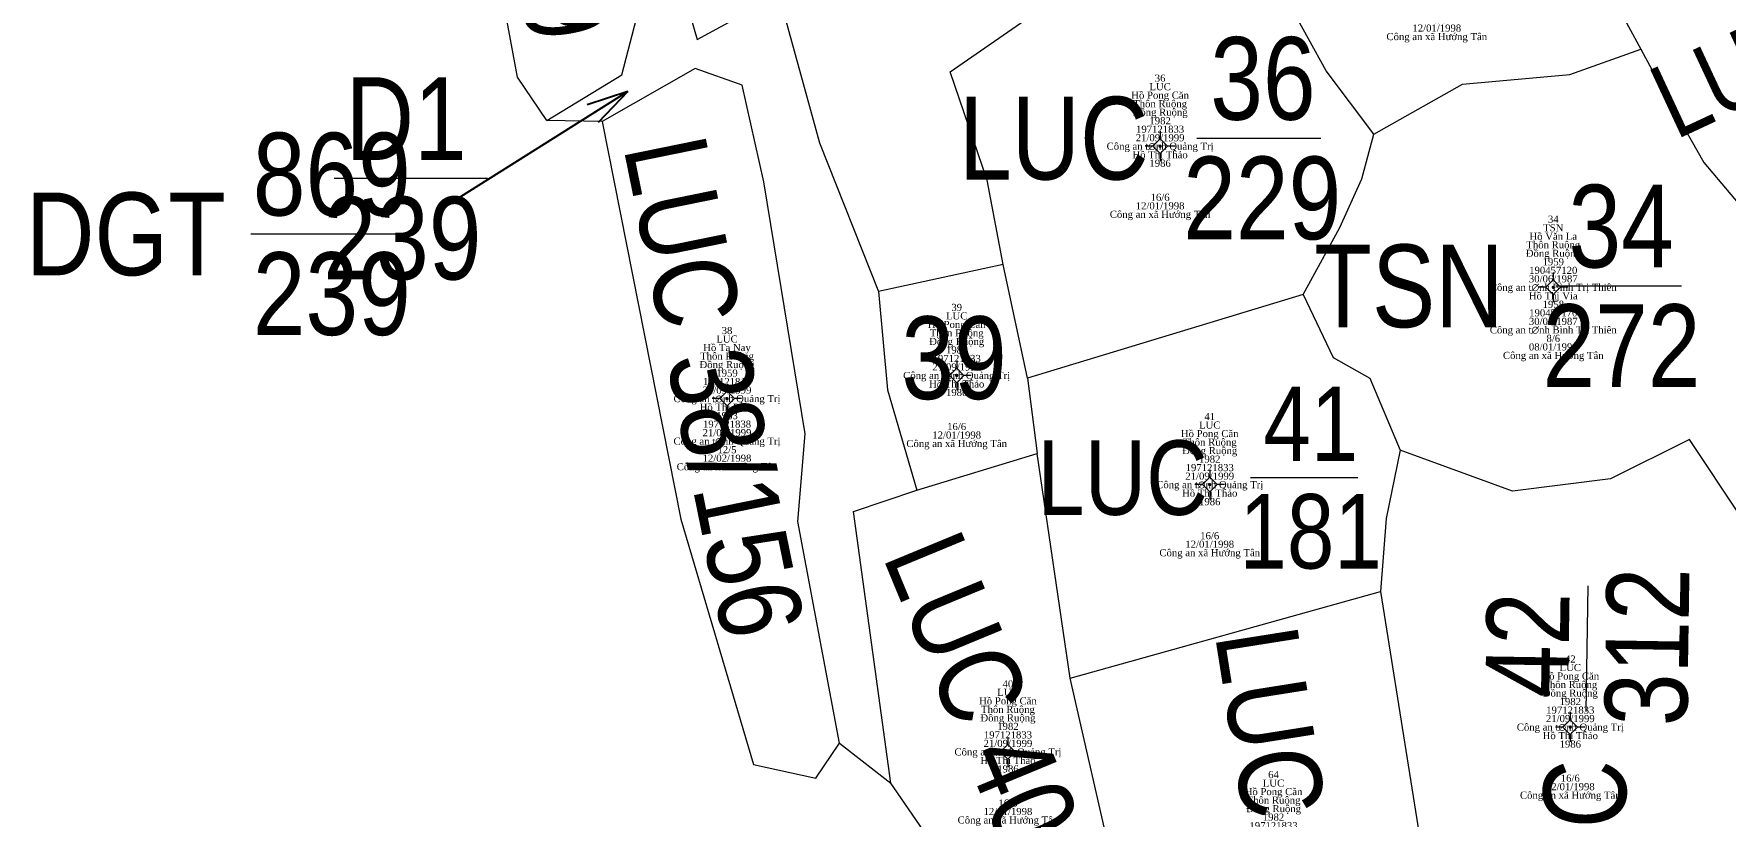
# Model space of a CAD drawing. Header units: metres. Extents: x 545779 to 547235, y 1841259 to 1843294.
# Drawn here: x 546143.7 to 546215.3, y 1842828.7 to 1842861.8 of the extents above; entities that cross this region are included whole.
import ezdxf
from ezdxf.enums import TextEntityAlignment as Align

# ---------------------------------------------------------------- set-up
doc = ezdxf.new("R2010")
doc.units = ezdxf.units.M
doc.header["$MEASUREMENT"] = 0
for name, color, linetype, lineweight in [('Level 10', 7, 'Continuous', 0), ('Level 11', 7, 'Continuous', 0), ('Level 13', 7, 'Continuous', 0), ('Level 14', 7, 'Continuous', 0), ('Level 15', 7, 'Continuous', 0), ('Level 23', 7, 'Continuous', 0), ('Level 31', 7, 'Continuous', 0)]:
    doc.layers.add(name, color=color, linetype=linetype, lineweight=lineweight)
doc.styles.add('Style-vnarialNarrowI', font='vnarialNarrowI.shx')
doc.styles.add('Style-Vntimei', font='Vntimei.shx')
doc.dimstyles.get("Standard").update_dxf_attribs({"dimtxt": 0.18, "dimasz": 0.18, "dimexe": 0.18, "dimexo": 0.0625, "dimgap": 0.09, "dimtad": 0, "dimtih": 1, "dimtoh": 1, "dimdec": 4, "dimzin": 0, "dimdsep": 46, "dimtxsty": 'Standard', "dimcen": 0.09, "dimadec": 0, "dimazin": 0, "dimtfac": 1, "dimtdec": 4, "dimtofl": 0, "dimtmove": 0, "dimatfit": 3, "dimfxl": 1, "dimtolj": 1, "dimtzin": 0, "dimarcsym": 0})

# ---------------------------------------------------------------- blocks, each defined once
blk = doc.blocks.new('N_THUA_24')
at = {"layer": 'Level 13', "color": 230, "linetype": 'Continuous', "lineweight": 0, "style": 'Style-vnarialNarrowI'}
blk.add_text('LUC 15/129', height=3.499979, rotation=0.00013, dxfattribs=at).set_placement((0.153098, 0.006781), align=Align.MIDDLE_CENTER)
blk = doc.blocks.new('N_THUA_54')
at = {"layer": 'Level 13', "color": 230, "linetype": 'Continuous', "lineweight": 13, "flags": 128}
blk.add_lwpolyline([(-1.670059, -0.005366), (3.579082, -0.002694)], dxfattribs=at)
at = {"layer": 'Level 13', "color": 230, "linetype": 'Continuous', "lineweight": 0, "style": 'Style-vnarialNarrowI'}
blk.add_text('32', height=3.499661, rotation=359.999858, dxfattribs=at).set_placement((1.074168, 0.771259), align=Align.CENTER)
blk.add_text('LUC ', height=3.499661, rotation=359.999858, dxfattribs=at).set_placement((-2.614709, -0.009498), align=Align.MIDDLE_RIGHT)
blk.add_text('144', height=3.499661, rotation=359.999858, dxfattribs=at).set_placement((1.067265, -0.788259), align=Align.TOP_CENTER)
blk = doc.blocks.new('N_THUA_56')
at = {"layer": 'Level 13', "color": 230, "linetype": 'Continuous', "lineweight": 13, "flags": 128}
blk.add_lwpolyline([(-1.67, 0), (3.65, 0)], dxfattribs=at)
at = {"layer": 'Level 13', "color": 230, "linetype": 'Continuous', "lineweight": 0, "style": 'Style-vnarialNarrowI'}
blk.add_text('34', height=3.49998, dxfattribs=at).set_placement((1.092549, 0.78), align=Align.CENTER)
blk.add_text('TSN ', height=3.49998, dxfattribs=at).set_placement((-2.769324, -0.00001), align=Align.MIDDLE_RIGHT)
blk.add_text('272', height=3.49998, dxfattribs=at).set_placement((1.107816, -0.78002), align=Align.TOP_CENTER)
blk = doc.blocks.new('N_THUA_59')
at = {"layer": 'Level 13', "color": 230, "linetype": 'Continuous', "lineweight": 13, "flags": 128}
blk.add_lwpolyline([(-1.67, 0), (3.58, 0)], dxfattribs=at)
at = {"layer": 'Level 13', "color": 230, "linetype": 'Continuous', "lineweight": 0, "style": 'Style-vnarialNarrowI'}
blk.add_text('36', height=3.49998, dxfattribs=at).set_placement((1.133927, 0.78), align=Align.CENTER)
blk.add_text('LUC ', height=3.49998, dxfattribs=at).set_placement((-2.601418, -0.00001), align=Align.MIDDLE_RIGHT)
blk.add_text('229', height=3.49998, dxfattribs=at).set_placement((1.10329, -0.78002), align=Align.TOP_CENTER)
blk = doc.blocks.new('N_THUA_61')
at = {"layer": 'Level 13', "color": 230, "linetype": 'Continuous', "lineweight": 0, "style": 'Style-vnarialNarrowI'}
blk.add_text('LUC 38/156', height=3.499859, rotation=359.999984, dxfattribs=at).set_placement((0.171861, -0.00413), align=Align.MIDDLE_CENTER)
blk = doc.blocks.new('N_THUA_63')
at = {"layer": 'Level 13', "color": 230, "linetype": 'Continuous', "lineweight": 0, "style": 'Style-vnarialNarrowI'}
blk.add_text('39', height=3.49998, dxfattribs=at).set_placement((0.138438, -0.00001), align=Align.MIDDLE_CENTER)
blk = doc.blocks.new('N_THUA_64')
at = {"layer": 'Level 13', "color": 230, "linetype": 'Continuous', "lineweight": 0, "style": 'Style-vnarialNarrowI'}
blk.add_text('LUC 40/183', height=3.499919, rotation=0.000066, dxfattribs=at).set_placement((0.121808, -0.004628), align=Align.MIDDLE_CENTER)
blk = doc.blocks.new('N_THUA_65')
at = {"layer": 'Level 13', "color": 230, "linetype": 'Continuous', "lineweight": 13, "flags": 128}
blk.add_lwpolyline([(-1.700002, 0), (3.344448, 0)], dxfattribs=at)
at = {"layer": 'Level 13', "color": 230, "linetype": 'Continuous', "lineweight": 0, "style": 'Style-vnarialNarrowI'}
blk.add_text('41', height=3.499937, dxfattribs=at).set_placement((1.127588, 0.777779), align=Align.CENTER)
blk.add_text('LUC ', height=3.499937, dxfattribs=at).set_placement((-2.602644, -0.005589), align=Align.MIDDLE_RIGHT)
blk.add_text('181', height=3.499937, dxfattribs=at).set_placement((1.121314, -0.777845), align=Align.TOP_CENTER)
blk = doc.blocks.new('N_THUA_66')
at = {"layer": 'Level 13', "color": 230, "linetype": 'Continuous', "lineweight": 13, "flags": 128}
blk.add_lwpolyline([(-1.670263, 0.003906), (3.650332, 0.00703)], dxfattribs=at)
at = {"layer": 'Level 13', "color": 230, "linetype": 'Continuous', "lineweight": 0, "style": 'Style-vnarialNarrowI'}
blk.add_text('42', height=3.499977, rotation=359.99999, dxfattribs=at).set_placement((1.100613, 0.780841), align=Align.CENTER)
blk.add_text('LUC ', height=3.499977, rotation=359.99999, dxfattribs=at).set_placement((-2.605539, 0.007703), align=Align.MIDDLE_RIGHT)
blk.add_text('312', height=3.499977, rotation=359.99999, dxfattribs=at).set_placement((1.10435, -0.776997), align=Align.TOP_CENTER)
blk = doc.blocks.new('N_THUA_98')
at = {"layer": 'Level 13', "color": 230, "linetype": 'Continuous', "lineweight": 13, "flags": 128}
blk.add_lwpolyline([(-1.671926, -0.007755), (3.65472, -0.003504)], dxfattribs=at)
at = {"layer": 'Level 13', "color": 230, "linetype": 'Continuous', "lineweight": 0, "style": 'Style-vnarialNarrowI'}
blk.add_text('64', height=3.499979, rotation=0.00006, dxfattribs=at).set_placement((1.089659, 0.7768), align=Align.CENTER)
blk.add_text('LUC ', height=3.499979, rotation=0.00006, dxfattribs=at).set_placement((-2.603023, -0.003902), align=Align.MIDDLE_RIGHT)
blk.add_text('233', height=3.499979, rotation=0.00006, dxfattribs=at).set_placement((1.097888, -0.787274), align=Align.TOP_CENTER)
blk = doc.blocks.new('N_THUA_1124')
at = {"layer": 'Level 13', "color": 230, "linetype": 'Continuous', "lineweight": 13, "flags": 128}
blk.add_lwpolyline([(0, 0), (6.57, 0)], dxfattribs=at)
at = {"layer": 'Level 13', "color": 230, "linetype": 'Continuous', "lineweight": 0, "style": 'Style-vnarialNarrowI'}
blk.add_text('869', height=3.49998, dxfattribs=at).set_placement((3.43329, 0.78), align=Align.CENTER)
blk.add_text('869', height=3.49998, dxfattribs=at).set_placement((3.43329, 0.78), align=Align.CENTER)
blk.add_text('DGT ', height=3.49998, dxfattribs=at).set_placement((0.070438, -0.00001), align=Align.MIDDLE_RIGHT)
blk.add_text('239', height=3.49998, dxfattribs=at).set_placement((3.43329, -0.78002), align=Align.TOP_CENTER)
blk = doc.blocks.new('TerminatorOpen_0.5')
at = {"color": 0, "linetype": 'ByBlock', "lineweight": -2}
for q in [(-1, 0.25), (-1, 0), (-1, -0.25)]:
    blk.add_line((0, 0), q, dxfattribs=at)
blk = doc.blocks.new('CENTRD')
at = {"layer": 'Level 11', "linetype": 'Continuous', "lineweight": 0}
h = blk.add_hatch(color=3, dxfattribs=at)
edge = h.paths.add_edge_path()
edge.add_arc((-0.0025, 0), 1.500056, 0, 360)
at = {"layer": 'Level 11', "color": 3, "linetype": 'Continuous', "lineweight": 0}
for p, q in [((-6.200231, 0), (-12.600469, 0)), ((0, 6.200231), (-6.200231, 0)), ((-6.200231, 0), (0, -6.200231)), ((0, 12.600469), (0, 6.200231)), ((6.200231, 0), (0, 6.200231)), ((0, -6.200231), (6.200231, 0)), ((12.400462, 0), (6.200231, 0)), ((0, -6.200231), (0, -12.600469))]:
    blk.add_line(p, q, dxfattribs=at)

msp = doc.modelspace()

# ---------------------------------------------------------------- linework, layer by layer
at = {"layer": 'Level 10', "color": 7, "linetype": 'Continuous', "lineweight": 0, "flags": 128}
for points in [[(546165.44, 1842858.17), (546168.62, 1842860.1), (546169.24, 1842862.49), (546168.03, 1842868.58), (546166.08, 1842876.9), (546164.53, 1842884.59), (546159.81, 1842883.61)], [(546165.44, 1842858.17), (546164.21, 1842860), (546159.81, 1842883.61)], [(546167.62, 1842877.01), (546169.49, 1842869.59), (546171.8, 1842861.6), (546175.26, 1842863.48)], [(546184.76, 1842852.07), (546184.08, 1842855.65), (546182.52, 1842860.23), (546186.04, 1842862.67), (546189.61, 1842865.09), (546193.6, 1842867.58)], [(546200.44, 1842857.59), (546198.43, 1842860.27), (546196.19, 1842864.35), (546194.85, 1842867.12)], [(546175.26, 1842863.48), (546176.98, 1842857.23), (546179.48, 1842850.93)], [(546210.7, 1842863.11), (546211.74, 1842861.18)], [(546177.83, 1842831.82), (546176.07, 1842841.2), (546176.38, 1842844.91), (546174.63, 1842855.57), (546173.71, 1842859.67), (546171.72, 1842860.37), (546167.78, 1842858.13)], [(546167.78, 1842858.13), (546165.44, 1842858.17)], [(546167.78, 1842858.13), (546171.11, 1842841.3), (546174.19, 1842830.92), (546176.83, 1842830.34), (546177.83, 1842831.82)], [(546184.76, 1842852.07), (546179.48, 1842850.93)], [(546185.79, 1842847.27), (546184.76, 1842852.07)], [(546179.48, 1842850.93), (546179.86, 1842846.77), (546181.1, 1842842.52)], [(546197.45, 1842850.8), (546185.79, 1842847.27)], [(546185.79, 1842847.27), (546186.2, 1842844.08)], [(546181.1, 1842842.52), (546186.2, 1842844.08)], [(546187.6, 1842834.57), (546186.2, 1842844.08)], [(546201.56, 1842844.22), (546200.97, 1842841.32), (546200.73, 1842838.24)], [(546180.01, 1842830.12), (546178.43, 1842841.62), (546181.1, 1842842.52)], [(546187.6, 1842834.57), (546200.73, 1842838.24)], [(546200.73, 1842838.24), (546202.77, 1842825.4), (546203.97, 1842819.94)], [(546192.85, 1842819.6), (546189.23, 1842827.41), (546187.6, 1842834.57)], [(546177.83, 1842831.82), (546180.01, 1842830.12)], [(546192.85, 1842819.6), (546188.74, 1842817.43), (546180.01, 1842830.12)]]:
    msp.add_lwpolyline(points, dxfattribs=at)
at = {"layer": 'Level 14', "color": 2, "linetype": 'Continuous', "lineweight": 13, "flags": 128}
msp.add_lwpolyline([(546156.45, 1842855.73), (546162.93, 1842855.73)], dxfattribs=at)
at = {"layer": 'Level 23', "color": 12, "linetype": 'Continuous', "lineweight": 0, "flags": 128}
for points in [[(546165.44, 1842858.17), (546168.62, 1842860.1), (546169.24, 1842862.49), (546168.03, 1842868.58), (546166.08, 1842876.9), (546164.53, 1842884.59), (546159.81, 1842883.61)], [(546167.62, 1842877.01), (546169.49, 1842869.59), (546171.8, 1842861.6), (546175.26, 1842863.48)], [(546175.26, 1842863.48), (546176.98, 1842857.23), (546179.48, 1842850.93)], [(546177.83, 1842831.82), (546176.07, 1842841.2), (546176.38, 1842844.91), (546174.63, 1842855.57), (546173.71, 1842859.67), (546171.72, 1842860.37), (546167.78, 1842858.13)], [(546167.78, 1842858.13), (546165.44, 1842858.17)], [(546179.48, 1842850.93), (546179.86, 1842846.77), (546181.1, 1842842.52)], [(546180.01, 1842830.12), (546178.43, 1842841.62), (546181.1, 1842842.52)], [(546177.83, 1842831.82), (546180.01, 1842830.12)]]:
    msp.add_lwpolyline(points, dxfattribs=at)
at = {"layer": 'Level 31', "color": 4, "linetype": 'Continuous', "lineweight": 0, "flags": 128}
for points in [[(546200.44, 1842857.59), (546204.2, 1842859.7), (546208.74, 1842860.12), (546211.74, 1842861.18)], [(546211.74, 1842861.18), (546212.8, 1842859.22), (546214.41, 1842856.39), (546215.94, 1842854.59)], [(546197.45, 1842850.8), (546199, 1842853.64), (546199.94, 1842855.7), (546200.44, 1842857.59)], [(546197.45, 1842850.8), (546198.73, 1842848.14), (546200.27, 1842847.26), (546201.56, 1842844.22)], [(546215.97, 1842841.43), (546213.8, 1842844.67), (546210.46, 1842843.01), (546206.32, 1842842.48), (546201.56, 1842844.22)]]:
    msp.add_lwpolyline(points, dxfattribs=at)

# ---------------------------------------------------------------- block references
at = {"layer": 'Level 11', "color": 3, "linetype": 'Continuous', "lineweight": 0, "xscale": 0.049998, "yscale": 0.049998, "zscale": 0.049998}
for p in [(546191.4, 1842857.08), (546208.04, 1842851.11), (546182.79, 1842847.38), (546173.07, 1842846.4), (546193.5, 1842842.76), (546208.76, 1842832.5), (546184.96, 1842831.45)]:
    msp.add_blockref('CENTRD', p, dxfattribs=at)
at = {"layer": 'Level 13', "color": 230, "linetype": 'Continuous', "lineweight": 0}
for name, p, rotation in [('N_THUA_24', (546164.52, 1842872.33), 280.227218), ('N_THUA_61', (546172.5, 1842847.06), 281.506569), ('N_THUA_64', (546185.3, 1842830.62), 292.466062), ('N_THUA_98', (546197.29, 1842825.08), 279.027554)]:
    msp.add_blockref(name, p, dxfattribs=dict(at, rotation=rotation))
for name, p, xscale, yscale, zscale, rotation in [('N_THUA_54', (546222.12, 1842863.24), 0.900001, 0.900001, 0.900001, 25.017037), ('N_THUA_66', (546209.46, 1842834.83), 1.000001, 1.000001, 1.000001, 89.104835)]:
    msp.add_blockref(name, p, dxfattribs=dict(at, xscale=xscale, yscale=yscale, zscale=zscale, rotation=rotation))
for name, p in [('N_THUA_59', (546194.62, 1842857.42)), ('N_THUA_1124', (546152.91, 1842853.37)), ('N_THUA_56', (546209.82, 1842851.17)), ('N_THUA_63', (546182.54, 1842848.13))]:
    msp.add_blockref(name, p, dxfattribs=at)
at = {"layer": 'Level 13', "color": 230, "linetype": 'Continuous', "lineweight": 0, "xscale": 0.899999, "yscale": 0.899999, "zscale": 0.899999}
msp.add_blockref('N_THUA_65', (546196.76, 1842843.06), dxfattribs=at)

# ---------------------------------------------------------------- texts
at = {"layer": 'Level 14', "color": 2, "linetype": 'Continuous', "lineweight": 0, "style": 'Style-vnarialNarrowI'}
msp.add_text('D1', height=3.5, dxfattribs=at).set_placement((546159.489, 1842856.5), align=Align.CENTER)
msp.add_text('239', height=3.5, dxfattribs=at).set_placement((546159.333, 1842854.94), align=Align.TOP_CENTER)
at = {"layer": 'Level 15', "color": 3, "linetype": 'Continuous', "lineweight": 0, "char_height": 0.3, "attachment_point": 5, "line_spacing_factor": 0.72, "style": 'Style-Vntimei'}
for s, insert in [('35\\PLUC\\PHå Pong C¨n\\PTh«n Ruéng\\P§ång Ruéng\\P1982\\P197121833\\P21/09/1999\\PC«ng an t∅nh Qu¶ng TrÞ\\PHå ThÞ Th¶o\\P1986\\P \\P \\P \\P16/6\\P12/01/1998\\PC«ng an x· H\xadíng T©n\\P', (546203.11, 1842864.55)), ('36\\PLUC\\PHå Pong C¨n\\PTh«n Ruéng\\P§ång Ruéng\\P1982\\P197121833\\P21/09/1999\\PC«ng an t∅nh Qu¶ng TrÞ\\PHå ThÞ Th¶o\\P1986\\P \\P \\P \\P16/6\\P12/01/1998\\PC«ng an x· H\xadíng T©n\\P', (546191.4, 1842857.03)), ('34\\PTSN\\PHå V¨n La\\PTh«n Ruéng\\P§ång Ruéng\\P1959\\P190457120\\P30/06/1987\\PC«ng an t∅nh B×nh TrÞ Thiªn\\PHå ThÞ Via\\P1958\\P190457170\\P30/06/1987\\PC«ng an t∅nh B×nh TrÞ Thiªn\\P8/6\\P08/01/1998\\PC«ng an x· H\xadíng T©n\\P', (546208.04, 1842851.06)), ('39\\PLUC\\PHå Pong C¨n\\PTh«n Ruéng\\P§ång Ruéng\\P1982\\P197121833\\P21/09/1999\\PC«ng an t∅nh Qu¶ng TrÞ\\PHå ThÞ Th¶o\\P1986\\P \\P \\P \\P16/6\\P12/01/1998\\PC«ng an x· H\xadíng T©n\\P', (546182.79, 1842847.33)), ('38\\PLUC\\PHå Ta Nay\\PTh«n Ruéng\\P§ång Ruéng\\P1959\\P197121818\\P21/09/1999\\PC«ng an t∅nh Qu¶ng TrÞ\\PHå ThÞ Pang\\P1963\\P197121838\\P21/09/1999\\PC«ng an t∅nh Qu¶ng TrÞ\\P12/5\\P12/02/1998\\PC«ng an x· H\xadíng T©n\\P', (546173.07, 1842846.35)), ('41\\PLUC\\PHå Pong C¨n\\PTh«n Ruéng\\P§ång Ruéng\\P1982\\P197121833\\P21/09/1999\\PC«ng an t∅nh Qu¶ng TrÞ\\PHå ThÞ Th¶o\\P1986\\P \\P \\P \\P16/6\\P12/01/1998\\PC«ng an x· H\xadíng T©n\\P', (546193.5, 1842842.71)), ('42\\PLUC\\PHå Pong C¨n\\PTh«n Ruéng\\P§ång Ruéng\\P1982\\P197121833\\P21/09/1999\\PC«ng an t∅nh Qu¶ng TrÞ\\PHå ThÞ Th¶o\\P1986\\P \\P \\P \\P16/6\\P12/01/1998\\PC«ng an x· H\xadíng T©n\\P', (546208.76, 1842832.45)), ('40\\PLUC\\PHå Pong C¨n\\PTh«n Ruéng\\P§ång Ruéng\\P1982\\P197121833\\P21/09/1999\\PC«ng an t∅nh Qu¶ng TrÞ\\PHå ThÞ Th¶o\\P1986\\P \\P \\P \\P16/6\\P12/01/1998\\PC«ng an x· H\xadíng T©n\\P', (546184.96, 1842831.4)), ('64\\PLUC\\PHå Pong C¨n\\PTh«n Ruéng\\P§ång Ruéng\\P1982\\P197121833\\P21/09/1999\\PC«ng an t∅nh Qu¶ng TrÞ\\PHå ThÞ Th¶o\\P1986\\P \\P \\P \\P16/6\\P12/01/1998\\PC«ng an x· H\xadíng T©n\\P', (546196.2, 1842827.56))]:
    msp.add_mtext(s, dxfattribs=dict(at, insert=insert))

# ---------------------------------------------------------------- leaders
at = {"layer": 'Level 13', "color": 230, "linetype": 'Continuous', "lineweight": 13}
msp.add_leader([(546168.87, 1842859.39), (546161.03, 1842854.46)], dimstyle='Standard', override={"dimtxt": 1.75, "dimasz": 1.75, "dimgap": 0, "dimtxsty": 'Style-Vntimei', "dimldrblk": 'TerminatorOpen_0.5'}, dxfattribs=at)

doc.saveas('drawing.dxf')
